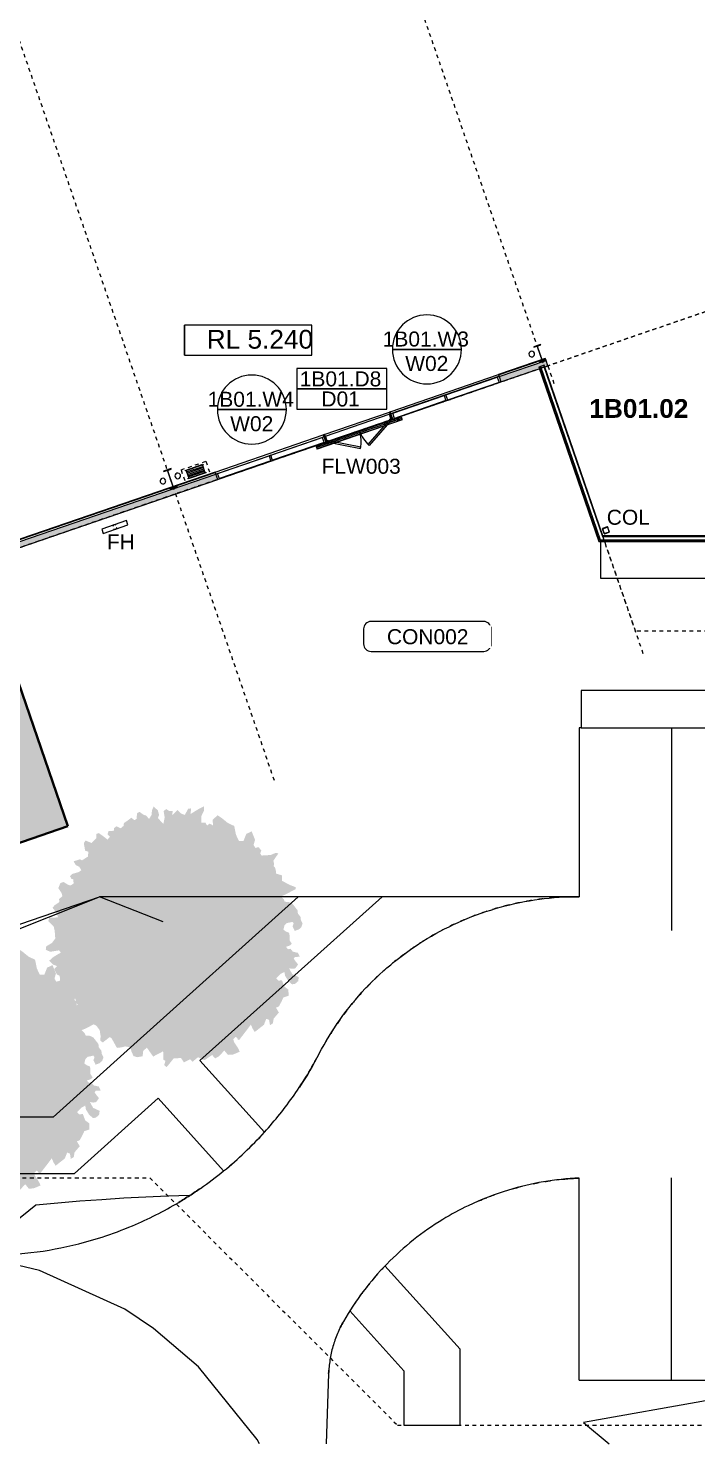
# Model space of a CAD drawing. Header units: metres. Extents: x -2477 to -2300, y 3875 to 4051.
# Drawn here: x -2411.54 to -2393.73, y 3945.45 to 3983.21 of the extents above; entities that cross this region are included whole.
import ezdxf

# ---------------------------------------------------------------- set-up
doc = ezdxf.new("R2010")
doc.units = ezdxf.units.M
for name, pattern in [('03 Dash Tight', [0.0045, 0.003, -0.0015]), ('BOUNDARY Tighter', [0.008, 0.004, -0.002, 0, -0.002]), ('Grid Line', [0.021, 0.012, -0.003, 0.003, -0.003]), ('Hidden', [0.006, 0.004, -0.002]), ('Overhead', [0.004, 0.0025, -0.0015])]:
    doc.linetypes.add(name, pattern=pattern)
for name, color, linetype, lineweight in [('A-ANNO-KEYN', 231, 'Continuous', 5), ('A-AREA-IDEN', 2, 'Continuous', 5), ('A-DETL', 90, 'Continuous', 13), ('A-DETL-GENF', 92, 'Continuous', 5), ('A-DOOR', 31, 'Continuous', 5), ('A-DOOR-FRAM', 31, 'Continuous', 5), ('A-DOOR-IDEN', 31, 'Continuous', 5), ('A-FLOR', 192, 'Continuous', 5), ('A-FLOR-IDEN', 11, 'Continuous', 5), ('A-FLOR-OVHD', 1, 'Overhead', 5), ('A-GENM', 13, 'Continuous', 5), ('A-GENM-HDLN', 13, 'Hidden', 5), ('A-GLAZ', 151, 'Continuous', 5), ('A-GLAZ-IDEN', 152, 'Continuous', 5), ('A-WALL', 113, 'Continuous', 5), ('A-WALL-FNSH', 113, 'Continuous', 13), ('A-WALL-PATT', 111, 'Continuous', 13), ('C-TOPO', 7, 'Continuous', 5), ('C-TOPO-MAJR', 7, 'Continuous', 20), ('F-FIRE', 13, 'Continuous', 5), ('F-FIRE-IDEN', 13, 'Continuous', 5), ('G-ANNO-DIMS', 111, 'Continuous', 5), ('P-SANR-FIXT', 6, 'Continuous', 5), ('P-SANR-FIXT-HDLN', 131, 'Hidden', 5), ('S-BEAM', 12, 'Continuous', 5), ('S-COLS', 52, 'Continuous', 5), ('S-COLS-IDEN', 171, 'Continuous', 5), ('S-GRID', 1, 'Continuous', 5)]:
    doc.layers.add(name, color=color, linetype=linetype, lineweight=lineweight)
doc.styles.add('Arial', font='arial.ttf', dxfattribs={"height": 0.5})
doc.styles.add('Arial_3', font='arial.ttf', dxfattribs={"height": 0.4})
doc.styles.add('Arial_B_1', font='arialbd.ttf', dxfattribs={"height": 0.5})
pattern_1 = [(0, (0, 0), (0.8128, 0.2032), [0.06706, -0.54254, 0.06706, -0.54254, -3.251]), (0, (0, 0), (0.8128, 0.2032), [-1.219, 0.06706, -1.152, 0.06706, -0.54254, -1.422]), (0, (0, 0), (0.8128, 0.2032), [-3.048, 0.06706, -0.33934, 0.06706, -0.94894]), (120, (0.3048, 0.1016), (-0.582376362, 0.602305448), [0.06706, -0.54254, 0.06706, -0.54254, -3.251]), (120, (0.3048, 0.1016), (-0.582376362, 0.602305448), [-1.219, 0.06706, -1.152, 0.06706, -0.54254, -1.422]), (120, (0.3048, 0.1016), (-0.582376362, 0.602305448), [-3.048, 0.06706, -0.33934, 0.06706, -0.94894]), (240, (0.4064, 0.508), (-0.230423638, -0.805505448), [0.06706, -0.54254, 0.06706, -0.54254, -3.251]), (240, (0.4064, 0.508), (-0.230423638, -0.805505448), [-1.219, 0.06706, -1.152, 0.06706, -0.54254, -1.422]), (240, (0.4064, 0.508), (-0.230423638, -0.805505448), [-3.048, 0.06706, -0.33934, 0.06706, -0.94894])]

# ---------------------------------------------------------------- blocks, each defined once
blk = doc.blocks.new('Generic Models 2 - Generic Models 2-983313-GA - Part A')
at = {"layer": 'A-GENM'}
h = blk.add_hatch(color=254, dxfattribs=at)
h.paths.add_polyline_path([(-2399.923, 3971.891), (-2397.253, 3964.35), (-2391.597, 3966.353), (-2394.268, 3973.894), (-2399.308, 3972.109)])
h.paths.add_polyline_path([(-2399.308, 3972.088), (-2397.517, 3972.723), (-2397.223, 3971.893), (-2399.014, 3971.259)])
h.paths.add_polyline_path([(-2396.076, 3973.148), (-2394.285, 3973.782), (-2394.018, 3973.028), (-2395.809, 3972.394)])
at = {"layer": 'A-GENM', "color": 10, "lineweight": 40}
for p, q in [((-2394.268, 3973.894), (-2399.923, 3971.891)), ((-2391.597, 3966.353), (-2394.268, 3973.894)), ((-2399.923, 3971.891), (-2397.253, 3964.35)), ((-2397.253, 3964.35), (-2391.597, 3966.353))]:
    blk.add_line(p, q, dxfattribs=at)
blk = doc.blocks.new('Hydrant_double1 - Hydrant_double-1019313-GA - Part A')
at = {"layer": 'F-FIRE'}
for p, q in [((-2397.509, 3973.38), (-2398.171, 3973.152)), ((-2398.132, 3973.039), (-2397.47, 3973.267)), ((-2397.47, 3973.267), (-2397.509, 3973.38)), ((-2398.171, 3973.152), (-2398.132, 3973.039))]:
    blk.add_line(p, q, dxfattribs=at)
for start, end in [(51.9968, 166.004), (231.9968, 346.004)]:
    blk.add_arc((-2397.82, 3973.209), 0.06, start, end, dxfattribs=at)
blk = doc.blocks.new('aba - Plumbing Fixtures - Strip Drain - Stormtech - Custom Ass - FLW003 _Doors_-3338945-GA - Part A')
at = {"layer": 'A-GENM'}
blk.add_circle((0, -0.095), 0.03, dxfattribs=at)
at = {"layer": 'A-GENM-HDLN'}
for p, q in [((0, 0.01), (0, -2.4)), ((0, -2.4), (0, -2.41))]:
    blk.add_line(p, q, dxfattribs=at)
at = {"layer": 'P-SANR-FIXT'}
for p, q in [((-0.038, -2.4), (-0.038, 0)), ((0, 0), (0, -2.4)), ((0.038, 0), (0.041, 0)), ((0.038, 0), (0.038, -2.4)), ((0.041, 0), (0.041, -2.4)), ((0.041, -2.4), (0.038, -2.4))]:
    blk.add_line(p, q, dxfattribs=at)
blk = doc.blocks.new('Plumbing_FHR_AAA - 500mm Dia x 240mm D-1557692-GA - Part A')
at = {"layer": 'P-SANR-FIXT'}
for p, q in [((-0.125, 0.4045), (0.375, 0.4045)), ((-0.125, 0.3895), (-0.125, 0.4045)), ((0.375, 0.3895), (-0.125, 0.3895)), ((-0.105, 0.3895), (-0.105, 0.1795)), ((0.355, 0.3895), (0.355, 0.1795)), ((0.375, 0.4045), (0.375, 0.3895)), ((-0.125, 0.1795), (0.375, 0.1795)), ((-0.125, 0.1645), (-0.125, 0.1795)), ((0.375, 0.1645), (-0.125, 0.1645)), ((-0.105, 0.3545), (0.355, 0.3545)), ((-0.105, 0.3195), (0.355, 0.3195)), ((-0.105, 0.2845), (0.355, 0.2845)), ((-0.105, 0.2495), (0.355, 0.2495)), ((-0.105, 0.2145), (0.355, 0.2145)), ((0.375, 0.1795), (0.375, 0.1645))]:
    blk.add_line(p, q, dxfattribs=at)
at = {"layer": 'P-SANR-FIXT-HDLN'}
for p, q in [((-0.225, 0.4545), (-0.225, 0.1045)), ((-0.225, 0.4545), (0.475, 0.4545)), ((0.475, 0.4545), (0.475, 0.1045))]:
    blk.add_line(p, q, dxfattribs=at)
blk = doc.blocks.new('Downpipe - L Spreader - Default-3251983-GA - Part A')
at = {"layer": 'P-SANR-FIXT'}
for start, end in [(360, 180), (180, 360)]:
    blk.add_arc((-0.04, -0.15), 0.075, start, end, dxfattribs=at)
blk = doc.blocks.new('Downpipe - L Spreader - Default-3252010-GA - Part A')
at = {"layer": 'P-SANR-FIXT'}
for start, end in [(0, 180), (180, 0)]:
    blk.add_arc((-0.04, 0.15), 0.075, start, end, dxfattribs=at)
blk = doc.blocks.new('SHS-Square Hollow Section-Column - 150x150xSHS-3248363-GA - Part A')
at = {"layer": 'S-COLS', "lineweight": 15}
for p, q in [((-0.075, 0.065), (-0.075, -0.065)), ((-0.07, -0.065), (-0.07, 0.065)), ((0.065, 0.075), (-0.065, 0.075)), ((-0.065, 0.07), (0.065, 0.07)), ((0.07, 0.065), (0.07, -0.065)), ((0.075, -0.065), (0.075, 0.065)), ((0.065, -0.07), (-0.065, -0.07)), ((-0.065, -0.075), (0.065, -0.075))]:
    blk.add_line(p, q, dxfattribs=at)
for centre, radius, start, end in [((-0.065, 0.065), 0.01, 90, 180), ((-0.065, 0.065), 0.005, 90, 180), ((0.065, 0.065), 0.01, 360, 90), ((0.065, 0.065), 0.005, 0, 90), ((-0.065, -0.065), 0.01, 180, 270), ((-0.065, -0.065), 0.005, 180, 270), ((0.065, -0.065), 0.01, 270, 360), ((0.065, -0.065), 0.005, 270, 0)]:
    blk.add_arc(centre, radius, start, end, dxfattribs=at)
blk = doc.blocks.new('Door-Hinge-Double - 2340x920x920x40 Glazed-Aluminium Frame D02-3541566-GA - Part A')
at = {"layer": 'A-DOOR'}
for p, q in [((-0.921, 0.104), (-0.124, 0.564)), ((-0.104, 0.53), (-0.901, 0.07)), ((-0.124, 0.564), (-0.104, 0.53)), ((0.124, 0.564), (0.104, 0.53)), ((0.104, 0.53), (0.901, 0.07)), ((0.921, 0.104), (0.124, 0.564)), ((-0.901, 0.07), (-0.921, 0.104)), ((0.901, 0.07), (0.921, 0.104))]:
    blk.add_line(p, q, dxfattribs=at)
for centre, start, end in [((-0.921, 0.104), 0, 30), ((0.921, 0.104), 150, 180)]:
    blk.add_arc(centre, 0.92, start, end, dxfattribs=at)
blk = doc.blocks.new('X_Door-Frame-Wood - Standard-3510244-GA - Part A')
at = {"layer": 'A-DOOR-FRAM'}
for p, q in [((-0.923, 0.1045), (-0.943, 0.1045)), ((-0.943, 0.1045), (-0.943, -0.1045)), ((-0.923, -0.1045), (-0.923, 0.1045)), ((-0.898, 0.0595), (-0.923, 0.0595)), ((-0.923, 0.0595), (-0.923, -0.0595)), ((-0.898, -0.0595), (-0.898, 0.0595)), ((0.923, 0.0595), (0.898, 0.0595)), ((0.898, 0.0595), (0.898, -0.0595)), ((0.943, 0.1045), (0.923, 0.1045)), ((0.923, 0.1045), (0.923, -0.1045)), ((0.923, -0.0595), (0.923, 0.0595)), ((0.943, -0.1045), (0.943, 0.1045)), ((-0.943, -0.1045), (-0.923, -0.1045)), ((-0.923, -0.0595), (-0.898, -0.0595)), ((0.898, -0.0595), (0.923, -0.0595)), ((0.923, -0.1045), (0.943, -0.1045))]:
    blk.add_line(p, q, dxfattribs=at)
blk = doc.blocks.new('Structural Framing 46 - Structural Framing 1-1621990-GA - Part A')
at = {"layer": 'S-BEAM', "lineweight": 13}
for p, q in [((-2410.673, 4011.883), (-2410.841, 4011.825)), ((-2410.841, 4011.825), (-2410.837, 4011.813)), ((-2410.837, 4011.813), (-2410.767, 4011.837)), ((-2410.753, 4011.83), (-2410.636, 4011.491)), ((-2410.629, 4011.494), (-2410.745, 4011.832)), ((-2410.738, 4011.847), (-2410.669, 4011.871)), ((-2410.669, 4011.871), (-2410.673, 4011.883)), ((-2410.643, 4011.477), (-2410.713, 4011.453)), ((-2410.713, 4011.453), (-2410.709, 4011.441)), ((-2410.709, 4011.441), (-2410.541, 4011.499)), ((-2410.545, 4011.511), (-2410.614, 4011.487)), ((-2410.541, 4011.499), (-2410.545, 4011.511)), ((-2397.89, 3974.777), (-2398.069, 3974.715)), ((-2397.885, 3974.765), (-2397.89, 3974.777)), ((-2398.069, 3974.715), (-2398.065, 3974.703)), ((-2398.065, 3974.703), (-2397.99, 3974.729)), ((-2397.976, 3974.722), (-2397.843, 3974.338)), ((-2397.835, 3974.341), (-2397.967, 3974.725)), ((-2397.96, 3974.739), (-2397.885, 3974.765)), ((-2397.85, 3974.324), (-2397.926, 3974.298)), ((-2397.926, 3974.298), (-2397.921, 3974.286)), ((-2397.921, 3974.286), (-2397.742, 3974.348)), ((-2397.746, 3974.36), (-2397.821, 3974.334)), ((-2397.742, 3974.348), (-2397.746, 3974.36))]:
    blk.add_line(p, q, dxfattribs=at)
for centre, start, end in [((-2410.763, 4011.826), 19.0004, 109.0004), ((-2410.735, 4011.836), 109.0004, 199.0004), ((-2410.647, 4011.488), 289.0004, 19.0004), ((-2410.618, 4011.498), 199.0004, 289.0004), ((-2397.986, 3974.718), 19.0004, 109.0004), ((-2397.957, 3974.728), 109.0004, 199.0004), ((-2397.854, 3974.334), 289.0004, 19.0004), ((-2397.825, 3974.345), 199.0004, 289.0004)]:
    blk.add_arc(centre, 0.0114, start, end, dxfattribs=at)
blk = doc.blocks.new('Structural Framing 3 - Structural Framing 1-1636859-GA - Part A')
at = {"layer": 'S-BEAM', "lineweight": 13}
for p, q in [((-2420.491, 4008.502), (-2420.689, 4008.434)), ((-2420.689, 4008.434), (-2420.685, 4008.421)), ((-2420.685, 4008.421), (-2420.604, 4008.449)), ((-2420.586, 4008.44), (-2420.432, 4007.992)), ((-2420.423, 4007.996), (-2420.577, 4008.443)), ((-2420.568, 4008.461), (-2420.487, 4008.489)), ((-2420.487, 4008.489), (-2420.491, 4008.502)), ((-2420.517, 4007.934), (-2420.319, 4008.002)), ((-2420.324, 4008.015), (-2420.405, 4007.987)), ((-2420.319, 4008.002), (-2420.324, 4008.015)), ((-2420.44, 4007.975), (-2420.521, 4007.947)), ((-2420.521, 4007.947), (-2420.517, 4007.934)), ((-2407.738, 3971.464), (-2407.936, 3971.396)), ((-2407.936, 3971.396), (-2407.931, 3971.383)), ((-2407.931, 3971.383), (-2407.85, 3971.411)), ((-2407.832, 3971.403), (-2407.678, 3970.955)), ((-2407.669, 3970.958), (-2407.823, 3971.406)), ((-2407.815, 3971.423), (-2407.734, 3971.451)), ((-2407.734, 3971.451), (-2407.738, 3971.464)), ((-2407.687, 3970.937), (-2407.768, 3970.909)), ((-2407.768, 3970.909), (-2407.764, 3970.897)), ((-2407.764, 3970.897), (-2407.566, 3970.965)), ((-2407.57, 3970.977), (-2407.651, 3970.949)), ((-2407.566, 3970.965), (-2407.57, 3970.977))]:
    blk.add_line(p, q, dxfattribs=at)
for centre, start, end in [((-2420.599, 4008.436), 19.0004, 109.0004), ((-2420.564, 4008.448), 109.0004, 199.0004), ((-2420.445, 4007.988), 289.0004, 19.0004), ((-2420.409, 4008), 199.0004, 289.0004), ((-2407.846, 3971.398), 19.0004, 109.0004), ((-2407.81, 3971.41), 109.0004, 199.0004), ((-2407.691, 3970.95), 289.0004, 19.0004), ((-2407.656, 3970.962), 199.0004, 289.0004)]:
    blk.add_arc(centre, 0.014, start, end, dxfattribs=at)
blk = doc.blocks.new('Structural Framing 5 - Structural Framing 1-1638361-GA - Part A')
at = {"layer": 'S-BEAM', "lineweight": 13}
for p, q in [((-2401.222, 4015.137), (-2401.39, 4015.079)), ((-2401.39, 4015.079), (-2401.386, 4015.067)), ((-2401.386, 4015.067), (-2401.316, 4015.091)), ((-2401.302, 4015.084), (-2401.186, 4014.746)), ((-2401.178, 4014.748), (-2401.295, 4015.086)), ((-2401.288, 4015.101), (-2401.218, 4015.125)), ((-2401.218, 4015.125), (-2401.222, 4015.137)), ((-2401.193, 4014.731), (-2401.262, 4014.707)), ((-2401.262, 4014.707), (-2401.258, 4014.695)), ((-2401.258, 4014.695), (-2401.09, 4014.753)), ((-2401.094, 4014.765), (-2401.164, 4014.741)), ((-2401.09, 4014.753), (-2401.094, 4014.765)), ((-2388.439, 3978.031), (-2388.618, 3977.969)), ((-2388.618, 3977.969), (-2388.614, 3977.957)), ((-2388.614, 3977.957), (-2388.539, 3977.983)), ((-2388.525, 3977.976), (-2388.393, 3977.592)), ((-2388.385, 3977.595), (-2388.517, 3977.979)), ((-2388.51, 3977.993), (-2388.435, 3978.019)), ((-2388.435, 3978.019), (-2388.439, 3978.031)), ((-2388.4, 3977.578), (-2388.475, 3977.552)), ((-2388.475, 3977.552), (-2388.471, 3977.54)), ((-2388.471, 3977.54), (-2388.291, 3977.602)), ((-2388.295, 3977.614), (-2388.37, 3977.588)), ((-2388.291, 3977.602), (-2388.295, 3977.614))]:
    blk.add_line(p, q, dxfattribs=at)
for centre, start, end in [((-2401.313, 4015.08), 19.0004, 109.0004), ((-2401.284, 4015.09), 109.0004, 199.0004), ((-2401.196, 4014.742), 289.0004, 19.0004), ((-2401.167, 4014.752), 199.0004, 289.0004), ((-2388.536, 3977.972), 19.0004, 109.0004), ((-2388.506, 3977.983), 109.0004, 199.0004), ((-2388.404, 3977.589), 289.0004, 19.0004), ((-2388.374, 3977.599), 199.0004, 289.0004)]:
    blk.add_arc(centre, 0.0114, start, end, dxfattribs=at)
blk = doc.blocks.new('Window Unit_2 Bay - 2400x3050-3452645-GA - Part A')
at = {"layer": 'A-GLAZ', "lineweight": 13}
for p, q in [((-1.475, 0.1045), (-1.525, 0.1045)), ((-1.475, -0.0455), (-1.475, 0.1045)), ((-0.025, 0.1045), (-1.475, 0.1045)), ((-1.475, 0.1045), (-1.475, 0.09812)), ((-1.475, 0.09812), (-0.025, 0.09812)), ((0.025, 0.1045), (-0.025, 0.1045)), ((-0.025, 0.1045), (-0.025, -0.0455)), ((-0.025, 0.09812), (-0.025, 0.1045)), ((0.025, -0.0455), (0.025, 0.1045)), ((1.475, 0.1045), (0.025, 0.1045)), ((0.025, 0.1045), (0.025, 0.09812)), ((0.025, 0.09812), (1.475, 0.09812)), ((1.525, 0.1045), (1.475, 0.1045)), ((1.475, 0.1045), (1.475, -0.0455)), ((1.475, 0.09812), (1.475, 0.1045)), ((-1.525, -0.0455), (-1.475, -0.0455)), ((-0.025, -0.0455), (0.025, -0.0455)), ((1.475, -0.0455), (1.525, -0.0455))]:
    blk.add_line(p, q, dxfattribs=at)
at = {"layer": 'A-GLAZ'}
for p, q in [((-0.025, -0.0455), (-1.475, -0.0455)), ((1.475, -0.0455), (0.025, -0.0455))]:
    blk.add_line(p, q, dxfattribs=at)
blk = doc.blocks.new('Tree 7m - Tree-V187-GA - Part A')
at = {"layer": 'A-DETL-GENF', "transparency": 33554585}
blk.add_hatch(color=53, dxfattribs=at).paths.add_polyline_path([(2.357, 2.429), (2.059, 2.371), (1.907, 2.493), (1.922, 2.628), (1.746, 2.671), (1.734, 2.765), (1.546, 2.765), (1.464, 2.938), (1.223, 2.963), (1.215, 3.085), (1.103, 3.108), (0.895, 3.08), (0.898, 3.23), (0.801, 3.308), (0.603, 3.371), (0.574, 3.267), (0.551, 3.074), (0.518, 3.004), (0.43, 2.995), (0.416, 3.042), (0.433, 3.094), (0.41, 3.12), (0.116, 3.056), (-0.092, 3.008), (-0.057, 3.124), (-0.043, 3.226), (-0.353, 3.237), (-0.505, 3.155), (-0.543, 3.225), (-0.47, 3.348), (-0.56, 3.362), (-0.66, 3.278), (-0.87, 3.243), (-0.894, 3.096), (-0.976, 3.12), (-1.113, 3.064), (-1.221, 3.015), (-1.356, 3.067), (-1.458, 2.941), (-1.426, 2.81), (-1.487, 2.637), (-1.408, 2.588), (-1.403, 2.5), (-1.575, 2.485), (-1.68, 2.509), (-1.628, 2.599), (-1.604, 2.76), (-1.622, 2.892), (-1.685, 2.936), (-1.802, 2.936), (-1.884, 2.864), (-1.802, 2.69), (-1.838, 2.516), (-1.894, 2.583), (-1.961, 2.624), (-2.089, 2.593), (-2.089, 2.501), (-2.099, 2.399), (-2.154, 2.385), (-2.254, 2.466), (-2.285, 2.354), (-2.2, 2.242), (-2.204, 2.145), (-2.146, 2.11), (-2.142, 2.025), (-2.239, 2.064), (-2.316, 2.064), (-2.32, 2.014), (-2.332, 1.952), (-2.413, 1.855), (-2.448, 1.793), (-2.404, 1.706), (-2.387, 1.632), (-2.481, 1.564), (-2.566, 1.554), (-2.625, 1.587), (-2.708, 1.63), (-2.701, 1.681), (-2.63, 1.723), (-2.595, 1.851), (-2.706, 1.892), (-2.795, 1.887), (-2.88, 1.839), (-2.907, 1.738), (-2.954, 1.664), (-2.96, 1.55), (-3.008, 1.479), (-3.017, 1.256), (-2.971, 1.159), (-2.892, 1.083), (-2.915, 1.022), (-2.905, 0.908), (-3.022, 0.946), (-3.33, 1.014), (-3.368, 0.976), (-3.294, 0.844), (-3.195, 0.608), (-3.292, 0.501), (-3.203, 0.363), (-3.251, 0.29), (-3.281, 0.226), (-3.279, 0.164), (-3.321, 0.141), (-3.368, 0.052), (-3.593, -0.01), (-3.556, -0.064), (-3.408, -0.112), (-3.215, -0.256), (-3.224, -0.323), (-3.294, -0.361), (-3.303, -0.475), (-3.221, -0.519), (-3.236, -0.609), (-3.353, -0.688), (-3.429, -0.919), (-3.277, -0.96), (-3.098, -0.864), (-3.005, -0.943), (-3.052, -1.118), (-3.166, -1.329), (-3.087, -1.504), (-3.049, -1.706), (-3.011, -1.835), (-2.827, -1.823), (-2.745, -1.7), (-2.707, -1.797), (-2.622, -1.806), (-2.637, -1.896), (-2.549, -1.963), (-2.677, -2.101), (-2.815, -2.162), (-2.885, -2.25), (-2.704, -2.291), (-2.484, -2.323), (-2.59, -2.428), (-2.525, -2.472), (-2.35, -2.402), (-2.297, -2.499), (-2.286, -2.63), (-2.093, -2.61), (-2.169, -2.697), (-2.098, -2.756), (-2.072, -2.847), (-1.982, -2.841), (-1.897, -2.7), (-1.756, -2.586), (-1.748, -2.803), (-1.827, -2.847), (-1.879, -2.961), (-1.856, -3.11), (-1.756, -3.06), (-1.68, -2.978), (-1.549, -2.934), (-1.552, -3.06), (-1.514, -3.104), (-1.481, -3.241), (-1.403, -3.259), (-1.3, -3.151), (-1.23, -3.162), (-1.215, -3.265), (-1.131, -3.268), (-0.967, -3.282), (-0.914, -3.233), (-0.812, -3.233), (-0.759, -3.347), (-0.68, -3.35), (-0.631, -3.3), (-0.517, -3.382), (-0.441, -3.335), (-0.446, -3.244), (-0.35, -3.227), (-0.326, -3.344), (-0.286, -3.51), (-0.215, -3.537), (-0.139, -3.446), (0.036, -3.437), (0.115, -3.589), (0.197, -3.56), (0.296, -3.388), (0.247, -3.309), (0.343, -3.218), (0.527, -3.244), (0.551, -3.3), (0.714, -3.367), (0.735, -3.259), (0.694, -3.159), (0.709, -3.054), (0.796, -3.06), (0.957, -3.133), (1.045, -3.124), (1.06, -3.045), (1.033, -3.007), (1.095, -2.914), (1.188, -2.926), (1.226, -2.972), (1.276, -3.119), (1.358, -3.151), (1.489, -3.083), (1.504, -2.931), (1.542, -2.849), (1.662, -2.849), (1.7, -2.782), (1.861, -2.797), (1.943, -2.782), (1.948, -2.616), (1.995, -2.493), (2.089, -2.56), (2.179, -2.636), (2.261, -2.583), (2.241, -2.382), (2.293, -2.279), (2.416, -2.107), (2.56, -2.075), (2.735, -2.104), (2.802, -2.042), (2.747, -1.923), (2.542, -1.803), (2.545, -1.721), (2.606, -1.738), (2.788, -1.765), (2.922, -1.759), (2.91, -1.618), (2.852, -1.513), (2.963, -1.504), (3.001, -1.344), (2.969, -1.27), (3.022, -1.19), (3.315, -1.012), (3.363, -0.936), (3.246, -0.885), (2.969, -0.788), (2.994, -0.666), (3.032, -0.608), (3.055, -0.498), (3.109, -0.46), (3.088, -0.379), (3.388, -0.353), (3.447, -0.295), (3.454, -0.203), (3.33, -0.12), (3.256, -0.015), (3.327, 0.099), (3.343, 0.186), (3.132, 0.254), (3.078, 0.374), (3.086, 0.524), (3.172, 0.666), (3.254, 0.742), (3.236, 0.829), (3.007, 0.837), (2.982, 0.885), (3.04, 1.182), (2.931, 1.254), (2.847, 1.292), (2.755, 1.404), (2.809, 1.515), (2.842, 1.635), (2.788, 1.719), (2.661, 1.795), (2.557, 1.696), (2.425, 1.691), (2.45, 1.981), (2.156, 2.046), (2.296, 2.218), (2.275, 2.282), (2.372, 2.343)])
blk = doc.blocks.new('Floor Tag - Wall Tag 17W-1171940-GA - Part A')
at = {"layer": 'A-FLOR-IDEN'}
for p, q in [((0.0075, 0.002), (-0.0075, 0.002)), ((-0.0085, 0.001), (-0.0085, -0.001)), ((0.0085, -0.001), (0.0085, 0.001)), ((-0.0075, -0.002), (0.0075, -0.002))]:
    blk.add_line(p, q, dxfattribs=at)
for centre, start, end in [((-0.0075, 0.001), 90, 180), ((0.0075, 0.001), 360, 90), ((-0.0075, -0.001), 180, 270), ((0.0075, -0.001), 270, 0)]:
    blk.add_arc(centre, 0.001, start, end, dxfattribs=at)
blk = doc.blocks.new('AA_DOOR_MARK _ TYPE MARK_HA2 - Mark _ Type Mark-1751130-GA - Part A')
at = {"layer": 'A-DOOR-IDEN'}
for p, q in [((0.00597, 0.0027), (-0.006, 0.0027)), ((-0.006, 0.0027), (-0.006, 0)), ((0.00597, 0), (0.00597, 0.0027)), ((0.00597, 0), (-0.006, 0)), ((0.00597, -0.0027), (0.00597, 0)), ((-0.006, 0), (0.00597, 0)), ((-0.006, 0), (-0.006, -0.0027)), ((-0.006, -0.0027), (0.00597, -0.0027))]:
    blk.add_line(p, q, dxfattribs=at)
blk = doc.blocks.new('Spot Elevations - Spot Elevation_HAY 2-707955-GA - Part A')
at = {"layer": 'G-ANNO-DIMS'}
for p, q in [((0.01446, 0.004), (-0.00254, 0.004)), ((-0.00254, 0.004), (-0.00254, 0)), ((-0.00254, 0.004), (-0.00254, 0)), ((-0.00254, 0), (-0.00254, 0.004)), ((0.01446, 0.004), (-0.00254, 0.004)), ((0.01446, 0), (0.01446, 0.004)), ((0.01446, 0), (0.01446, 0.004)), ((-0.00254, 0), (0.01446, 0)), ((-0.00254, 0), (0.01446, 0))]:
    blk.add_line(p, q, dxfattribs=at)
blk = doc.blocks.new('AA_WINDOW_TYPE MARK _ PRECINCT - Mark _ Type Mark-3459970-GA - Part A')
at = {"layer": 'A-GLAZ-IDEN'}
for p, q in [((-0.0046, 0), (0.0046, 0)), ((0.0046, 0), (-0.0046, 0))]:
    blk.add_line(p, q, dxfattribs=at)
for start, end in [(360, 180), (180, 360)]:
    blk.add_arc((0, 0), 0.0046, start, end, dxfattribs=at)

msp = doc.modelspace()

# ---------------------------------------------------------------- hatches: boundary and pattern name
at = {"layer": 'A-WALL-PATT', "lineweight": 5}
h = msp.add_hatch(dxfattribs=at)
h.set_pattern_fill('FP_1', color=256, style=0, pattern_type=2)
h.set_pattern_definition(pattern_1)
h.paths.add_polyline_path([(-2445.1709, 3958.0688), (-2422.1856, 3965.9834), (-2422.1886, 3965.9919), (-2445.1738, 3958.0773)])
h.paths.add_polyline_path([(-2420.4213, 3966.591), (-2406.5606, 3971.3637), (-2406.5635, 3971.3722), (-2420.424, 3966.5988), (-2420.4227, 3966.595)])
h.paths.add_polyline_path([(-2399.0097, 3973.9637), (-2397.7579, 3974.3948), (-2397.7609, 3974.4033), (-2399.0126, 3973.9722)])
h = msp.add_hatch(dxfattribs=at)
h.set_pattern_fill('FP_2', color=256, style=0, pattern_type=2)
h.set_pattern_definition([(50, (0, 0), (1.45712932, -0.12721804), [0.1524, -1.676]), (355, (0, 0), (-0.281945, 1.5283891), [0.12192, -1.341]), (100.451, (0.1215, -0.0106), (1.1754654, 1.40045604), [0.12952, -1.425]), (46.184, (0, 0.4064), (2.1690393, -0.336383), [0.2286, -2.515]), (96.636, (0.1807, 0.3784), (1.8989447, 1.9797078), [0.19428, -2.137]), (351.184, (0, 0.4064), (1.8987952, 1.9793723), [0.18288, -2.012]), (21, (0.2032, 0.3048), (1.2127575, -0.81769772), [0.1524, -1.676]), (326, (0.2032, 0.3048), (0.4943831, 1.4734489), [0.12192, -1.341]), (71.451, (0.3043, 0.2366), (1.70703975, 0.65498953), [0.12952, -1.425]), (37.5, (0, 0), (0.02470865, 0.67643463), [0.06706, -1.258, 0.06706, -1.294, -1.346]), (37.5, (0, 0), (0.02470865, 0.67643463), [-2.686, 0.06706, -1.279]), (7.5, (0, 0), (0.5345543, 0.80143977), [0.06706, -0.70917, 0.06706, -1.227, -0.51308]), (7.5, (0, 0), (0.5345543, 0.80143977), [-2.071, 0.06706, -0.44602]), (327.5, (-0.45314, 0), (1.08472329, -0.04582854), [0.06706, -0.44094, 0.06706, -1.518, -2.103]), (327.5, (-0.45314, 0), (1.08472329, -0.04582854), [-2.093, 0.06706, -2.036]), (317.5, (-0.6563, 0), (1.18503097, 0.20341692), [0.06706, -0.59334, 0.06706, -0.98552, -1.494]), (317.5, (-0.6563, 0), (1.18503097, 0.20341692), [-1.713, 0.06706, -1.426])])
h.paths.add_polyline_path([(-2445.2948, 3957.8146), (-2437.1331, 3960.625), (-2437.1269, 3960.6377), (-2437.1725, 3960.7701), (-2445.3437, 3957.9564)])
h.paths.add_polyline_path([(-2437.1, 3960.6364), (-2427.2997, 3964.011), (-2427.2935, 3964.0237), (-2427.3391, 3964.156), (-2437.1583, 3960.7749), (-2437.1127, 3960.6426)])
h.paths.add_polyline_path([(-2427.2666, 3964.0224), (-2422.1208, 3965.795), (-2422.1694, 3965.9362), (-2427.3249, 3964.1609), (-2427.2793, 3964.0285)])
h.paths.add_polyline_path([(-2420.3562, 3966.4019), (-2417.4663, 3967.3969), (-2417.4601, 3967.4096), (-2417.5057, 3967.542), (-2420.405, 3966.5437), (-2420.357, 3966.4042)])
h.paths.add_polyline_path([(-2417.4332, 3967.4083), (-2406.4955, 3971.1746), (-2406.5443, 3971.3164), (-2417.4915, 3967.5469), (-2417.446, 3967.4145)])
h.paths.add_polyline_path([(-2398.9446, 3973.7746), (-2397.6928, 3974.2057), (-2397.7417, 3974.3475), (-2398.9934, 3973.9165)])
h = msp.add_hatch(dxfattribs=at)
h.set_pattern_fill('FP_1', color=256, style=0, pattern_type=2)
h.set_pattern_definition(pattern_1)
h.paths.add_polyline_path([(-2396.3219, 3969.5179), (-2397.9253, 3974.1743), (-2397.9338, 3974.1713), (-2396.3314, 3969.5179)])
h = msp.add_hatch(dxfattribs=at)
h.set_pattern_fill('FP_1', color=256, style=0, pattern_type=2)
h.set_pattern_definition(pattern_1)
h.paths.add_polyline_path([(-2396.2217, 3969.6539), (-2397.7938, 3974.2195), (-2397.8052, 3974.2156), (-2396.2344, 3969.6539)])
h = msp.add_hatch(dxfattribs=at)
h.set_pattern_fill('FP_1', color=256, style=0, pattern_type=2)
h.set_pattern_definition(pattern_1)
h.paths.add_polyline_path([(-2382.3831, 3969.5179), (-2368.6095, 3969.5179), (-2368.6095, 3969.5269), (-2396.325, 3969.5269), (-2396.3219, 3969.5179), (-2382.9152, 3969.5179)])
h.paths.add_polyline_path([(-2353.651, 3969.5179), (-2353.3587, 3969.5179), (-2353.3587, 3969.5269), (-2366.7435, 3969.5269), (-2366.7435, 3969.5179), (-2354.183, 3969.5179)])
h = msp.add_hatch(dxfattribs=at)
h.set_pattern_fill('FP_1', color=256, style=0, pattern_type=2)
h.set_pattern_definition(pattern_1)
h.paths.add_polyline_path([(-2353.651, 3969.6539), (-2353.3587, 3969.6539), (-2353.3587, 3969.6659), (-2366.7435, 3969.6659), (-2366.7435, 3969.6539), (-2354.183, 3969.6539)])
h.paths.add_polyline_path([(-2396.2171, 3969.6539), (-2368.6095, 3969.6539), (-2368.6095, 3969.6659), (-2396.2259, 3969.6659), (-2396.2217, 3969.6539)])

# ---------------------------------------------------------------- linework, layer by layer
at = {"layer": 'A-DETL', "linetype": '03 Dash Tight', "lineweight": 5}
msp.add_line((-2397.6928, 3974.2055), (-2397.5039, 3973.6571), dxfattribs=at)
at = {"layer": 'A-DETL', "color": 253, "lineweight": 5}
for p, q in [((-2394.3956, 3964.5439), (-2394.3956, 3959.1439)), ((-2394.3956, 3947.1439), (-2394.3956, 3952.5439))]:
    msp.add_line(p, q, dxfattribs=at)
at = {"layer": 'A-DETL', "linetype": 'BOUNDARY Tighter', "lineweight": 25}
for p, q in [((-2420.3005, 3952.5439), (-2408.3005, 3952.5439)), ((-2408.3005, 3952.5439), (-2401.7005, 3945.9439)), ((-2401.7005, 3945.9439), (-2339.817, 3945.9439))]:
    msp.add_line(p, q, dxfattribs=at)
at = {"layer": 'A-FLOR'}
for p, q in [((-2401.8792, 3972.9292), (-2398.9966, 3973.9257)), ((-2403.6192, 3972.3277), (-2401.9217, 3972.9145)), ((-2401.6044, 3972.8436), (-2403.8736, 3972.0622)), ((-2401.5785, 3972.7685), (-2401.6044, 3972.8436)), ((-2406.5443, 3971.3165), (-2403.6617, 3972.313)), ((-2403.8736, 3972.0622), (-2403.8478, 3971.9872)), ((-2396.2877, 3969.5179), (-2396.2877, 3968.5439)), ((-2396.2877, 3968.5439), (-2385.3222, 3968.5439)), ((-2391.8828, 3965.5439), (-2396.8083, 3965.5439)), ((-2396.8083, 3965.5439), (-2396.8083, 3964.5439)), ((-2396.8583, 3964.5439), (-2396.8583, 3960.0439)), ((-2396.8083, 3964.5439), (-2396.8583, 3964.5439)), ((-2396.8083, 3964.5439), (-2391.8828, 3964.5439)), ((-2413.9642, 3958.5554), (-2409.6416, 3960.0439)), ((-2404.8124, 3960.0439), (-2409.6416, 3960.0439)), ((-2404.3528, 3960.0439), (-2408.8175, 3956.0238)), ((-2404.8076, 3960.0439), (-2404.8121, 3960.0439)), ((-2396.8583, 3960.0439), (-2404.8055, 3960.0439)), ((-2404.6094, 3957.7944), (-2402.1111, 3960.0439)), ((-2406.9679, 3955.6708), (-2404.6104, 3957.7935)), ((-2408.8205, 3956.0211), (-2410.8837, 3954.1634)), ((-2405.2483, 3953.761), (-2406.9679, 3955.6708)), ((-2410.308, 3952.6634), (-2408.0826, 3954.6671)), ((-2408.0826, 3954.6671), (-2406.3367, 3952.728)), ((-2410.8837, 3954.1634), (-2417.2206, 3954.1634)), ((-2421.9297, 3952.6634), (-2410.308, 3952.6634)), ((-2396.8583, 3947.1439), (-2396.8583, 3952.537)), ((-2411.2438, 3950.0712), (-2412.8369, 3950.4529)), ((-2408.9744, 3949.036), (-2411.2438, 3950.0712)), ((-2402.2455, 3949.9646), (-2402.2492, 3949.9604)), ((-2402.0386, 3950.19), (-2402.0417, 3950.1867)), ((-2400.0335, 3947.9694), (-2402.0356, 3950.1929)), ((-2402.6315, 3949.4894), (-2402.6358, 3949.4837)), ((-2402.4433, 3949.7308), (-2402.4473, 3949.726)), ((-2402.8099, 3949.2407), (-2402.8144, 3949.2342)), ((-2408.2065, 3948.5248), (-2408.9744, 3949.036)), ((-2402.973, 3948.9923), (-2401.5335, 3947.3936)), ((-2407.0052, 3947.505), (-2408.2065, 3948.5248)), ((-2400.0335, 3945.9439), (-2400.0335, 3947.9694)), ((-2405.4424, 3945.561), (-2407.0052, 3947.505)), ((-2403.5383, 3947.3203), (-2403.6047, 3945.4512)), ((-2401.5335, 3947.3936), (-2401.5335, 3945.9439)), ((-2401.5335, 3945.9439), (-2400.0335, 3945.9439)), ((-2405.3796, 3945.4512), (-2405.4424, 3945.561))]:
    msp.add_line(p, q, dxfattribs=at)
for centre, radius, start, end in [((-2412.6574, 3960.4771), 10, 309.20313, 317.80855), ((-2396.5334, 3944.9294), 7.6145, 138.64575, 139.68582), ((-2396.5334, 3944.9294), 7.6145, 136.33557, 137.37485), ((-2396.5334, 3944.9294), 7.6145, 143.26542, 144.28635), ((-2396.5334, 3944.9294), 7.6145, 140.95571, 141.98424), ((-2396.5334, 3944.9294), 7.6145, 145.57479, 146.58881)]:
    msp.add_arc(centre, radius, start, end, dxfattribs=at)
for points, knots in [([(-2403.7876, 3955.8591), (-2403.6237, 3956.1739), (-2403.253, 3956.7805), (-2402.3528, 3957.8819), (-2400.961, 3959.008), (-2399.3164, 3959.7156), (-2397.9226, 3959.9996), (-2397.2132, 3960.0453), (-2396.8583, 3960.0439)], [-1, -1, -1, -1, -0.875, -0.75, -0.5, -0.25, -0.125, 0, 0, 0, 0]), ([(-2405.2482, 3953.7611), (-2404.9645, 3954.0741), (-2404.4308, 3954.7437), (-2403.9872, 3955.4757), (-2403.7876, 3955.8591)], [-0.24723027, -0.24723027, -0.24723027, -0.24723027, -0.125, 0, 0, 0, 0]), ([(-2396.8583, 3952.537), (-2397.1779, 3952.5233), (-2397.8149, 3952.4557), (-2398.813, 3952.2204), (-2399.4707, 3951.9649), (-2399.8169, 3951.7995)], [-1, -1, -1, -1, -0.875, -0.75, -0.6, -0.6, -0.6, -0.6]), ([(-2399.8169, 3951.7995), (-2400.0478, 3951.6892), (-2400.8362, 3951.2626), (-2401.7942, 3950.4994), (-2402.6289, 3949.5266), (-2402.9817, 3948.9919), (-2403.1407, 3948.7142)], [-0.6, -0.6, -0.6, -0.6, -0.5, -0.25, -0.125, 0, 0, 0, 0]), ([(-2412.1183, 3950.4917), (-2411.6867, 3950.515), (-2410.8272, 3950.6176), (-2409.7081, 3950.9013), (-2409.0327, 3951.1528), (-2408.7674, 3951.2649)], [-1, -1, -1, -1, -0.875, -0.75, -0.66666667, -0.66666667, -0.66666667, -0.66666667]), ([(-2403.2268, 3948.5527), (-2403.2539, 3948.4981), (-2403.33, 3948.3317), (-2403.4315, 3948.0435), (-2403.5105, 3947.6854), (-2403.5339, 3947.4423), (-2403.5383, 3947.3203)], [-0.875, -0.875, -0.875, -0.875, -0.75, -0.5, -0.25, 0, 0, 0, 0])]:
    msp.add_open_spline(points, degree=3, knots=knots, dxfattribs=at)
for points in [[(-2403.7876, 3955.8591), (-2403.9473, 3955.5524), (-2404.1228, 3955.2542), (-2404.3132, 3954.9659)], [(-2405.4148, 3953.5819), (-2405.3863, 3953.6118), (-2405.358, 3953.6419), (-2405.3299, 3953.6722)], [(-2405.642, 3953.3509), (-2405.6183, 3953.3742), (-2405.5948, 3953.3976), (-2405.5714, 3953.4212)], [(-2406.1778, 3952.8606), (-2406.1604, 3952.8754), (-2406.1431, 3952.8902), (-2406.1258, 3952.9051)], [(-2406.9541, 3952.263), (-2406.7424, 3952.41), (-2406.5365, 3952.5652), (-2406.3368, 3952.7281)], [(-2397.47, 3952.4861), (-2397.267, 3952.5113), (-2397.0629, 3952.5282), (-2396.8583, 3952.537)], [(-2407.2413, 3952.0709), (-2407.1444, 3952.1332), (-2407.0487, 3952.1973), (-2406.9541, 3952.263)], [(-2398.6712, 3952.2377), (-2398.573, 3952.2664), (-2398.4742, 3952.2932), (-2398.3749, 3952.3179)], [(-2398.0756, 3952.3861), (-2398.0255, 3952.3965), (-2397.9753, 3952.4063), (-2397.925, 3952.4157)], [(-2397.7738, 3952.4422), (-2397.7233, 3952.4505), (-2397.6728, 3952.4584), (-2397.6221, 3952.4657)], [(-2408.7674, 3951.2649), (-2408.3429, 3951.4442), (-2407.9308, 3951.6528), (-2407.535, 3951.8888)], [(-2407.535, 3951.8888), (-2407.436, 3951.9478), (-2407.3381, 3952.0085), (-2407.2413, 3952.0709)], [(-2399.5374, 3951.9262), (-2399.4668, 3951.9565), (-2399.3959, 3951.9857), (-2399.3244, 3952.0139)], [(-2399.2529, 3952.0417), (-2399.2051, 3952.0599), (-2399.1571, 3952.0777), (-2399.109, 3952.0951)], [(-2403.1407, 3948.7142), (-2403.171, 3948.6613), (-2403.1998, 3948.6074), (-2403.2268, 3948.5527)], [(-2403.5383, 3947.3203), (-2403.5372, 3947.3508), (-2403.5357, 3947.3813), (-2403.5336, 3947.4117)]]:
    msp.add_open_spline(points, degree=3, dxfattribs=at)
at = {"layer": 'A-FLOR-OVHD'}
for p, q in [((-2446.337, 3957.456), (-2341.0515, 3993.7087)), ((-2395.3554, 3967.1255), (-2397.7826, 3974.1746)), ((-2339.817, 3967.1255), (-2395.3554, 3967.1255))]:
    msp.add_line(p, q, dxfattribs=at)
at = {"layer": 'A-WALL'}
for p, q in [((-2399.0097, 3973.9637), (-2397.7579, 3974.3948)), ((-2397.9253, 3974.1743), (-2396.325, 3969.5269)), ((-2397.8922, 3974.1857), (-2396.3001, 3969.5619)), ((-2397.8052, 3974.2156), (-2396.2344, 3969.6539)), ((-2401.8964, 3972.9792), (-2399.0126, 3973.9722)), ((-2403.6608, 3972.3717), (-2401.9154, 3972.9727)), ((-2401.8473, 3972.7751), (-2403.5927, 3972.1741)), ((-2406.5635, 3971.3722), (-2403.6797, 3972.3652)), ((-2420.4213, 3966.591), (-2406.5606, 3971.3637)), ((-2396.325, 3969.5269), (-2368.6095, 3969.5269)), ((-2396.3001, 3969.5619), (-2368.6095, 3969.5619)), ((-2396.2344, 3969.6539), (-2368.6095, 3969.6539))]:
    msp.add_line(p, q, dxfattribs=at)
at = {"layer": 'A-WALL', "color": 250, "lineweight": 13}
for p, q in [((-2398.9934, 3973.9165), (-2397.7417, 3974.3475)), ((-2398.9446, 3973.7746), (-2397.6928, 3974.2057)), ((-2397.7938, 3974.2195), (-2397.9338, 3974.1713)), ((-2397.9338, 3974.1713), (-2396.3314, 3969.5179)), ((-2396.2259, 3969.6659), (-2397.7938, 3974.2195)), ((-2397.6928, 3974.2057), (-2397.7417, 3974.3475)), ((-2398.9934, 3973.9165), (-2398.9446, 3973.7746)), ((-2417.4915, 3967.5469), (-2406.5443, 3971.3164)), ((-2417.4332, 3967.4083), (-2406.4955, 3971.1746)), ((-2406.4955, 3971.1746), (-2406.5443, 3971.3164)), ((-2396.3314, 3969.5179), (-2368.6095, 3969.5179)), ((-2368.6095, 3969.6659), (-2396.2259, 3969.6659))]:
    msp.add_line(p, q, dxfattribs=at)
at = {"layer": 'A-WALL', "color": 7}
for p, q in [((-2397.7417, 3974.3475), (-2397.7579, 3974.3948)), ((-2399.0097, 3973.9637), (-2398.9934, 3973.9165)), ((-2406.5443, 3971.3164), (-2406.5606, 3971.3637))]:
    msp.add_line(p, q, dxfattribs=at)
at = {"layer": 'A-WALL-FNSH', "color": 7, "lineweight": 5}
for p, q in [((-2397.7609, 3974.4033), (-2399.0126, 3973.9722)), ((-2397.7579, 3974.3948), (-2397.7609, 3974.4033)), ((-2399.0126, 3973.9722), (-2399.0097, 3973.9637)), ((-2406.5635, 3971.3722), (-2420.4242, 3966.5995)), ((-2406.5606, 3971.3637), (-2406.5635, 3971.3722))]:
    msp.add_line(p, q, dxfattribs=at)
at = {"layer": 'C-TOPO'}
msp.add_line((-2396.8583, 3947.1439), (-2389.7829, 3947.1439), dxfattribs=at)
for points in [[(-2399.0238, 3959.7456), (-2399.0713, 3959.732), (-2399.1187, 3959.718), (-2399.166, 3959.7035)], [(-2398.7255, 3959.8243), (-2398.7733, 3959.8127), (-2398.8209, 3959.8007), (-2398.8684, 3959.7882)], [(-2398.4243, 3959.8912), (-2398.4723, 3959.8815), (-2398.5201, 3959.8714), (-2398.5679, 3959.8609)], [(-2398.1206, 3959.946), (-2398.1688, 3959.9383), (-2398.2169, 3959.9301), (-2398.265, 3959.9215)], [(-2397.8149, 3959.9888), (-2397.8633, 3959.983), (-2397.9116, 3959.9768), (-2397.9598, 3959.9701)], [(-2397.5079, 3960.0194), (-2397.5563, 3960.0155), (-2397.6046, 3960.0112), (-2397.6529, 3960.0065)], [(-2397.1999, 3960.0378), (-2397.2481, 3960.0358), (-2397.2964, 3960.0335), (-2397.3446, 3960.0307)], [(-2396.9231, 3960.0439), (-2396.9605, 3960.0437), (-2396.9979, 3960.0433), (-2397.0352, 3960.0426)], [(-2400.1796, 3959.3139), (-2400.2034, 3959.3029), (-2400.2271, 3959.2916), (-2400.2508, 3959.2803)], [(-2399.8971, 3959.439), (-2399.9426, 3959.42), (-2399.988, 3959.4004), (-2400.0332, 3959.3805)], [(-2399.6099, 3959.5528), (-2399.6563, 3959.5355), (-2399.7026, 3959.5177), (-2399.7486, 3959.4995)], [(-2399.3187, 3959.6551), (-2399.3658, 3959.6396), (-2399.4127, 3959.6236), (-2399.4595, 3959.6072)], [(-2400.7285, 3959.0308), (-2400.7712, 3959.0066), (-2400.8136, 3958.982), (-2400.8558, 3958.957)], [(-2400.457, 3959.1778), (-2400.5006, 3959.1553), (-2400.5439, 3959.1324), (-2400.5871, 3959.1091)], [(-2400.2508, 3959.2803), (-2400.2715, 3959.2704), (-2400.2921, 3959.2604), (-2400.3128, 3959.2503)], [(-2401.2527, 3958.7051), (-2401.2934, 3958.6775), (-2401.3339, 3958.6495), (-2401.3741, 3958.6211)], [(-2400.9939, 3958.8731), (-2401.0357, 3958.8472), (-2401.0772, 3958.8209), (-2401.1184, 3958.7941)], [(-2401.75, 3958.3384), (-2401.7881, 3958.3078), (-2401.826, 3958.2769), (-2401.8636, 3958.2456)], [(-2401.5049, 3958.5268), (-2401.5444, 3958.4976), (-2401.5836, 3958.4681), (-2401.6226, 3958.4382)], [(-2402.2969, 3957.8569), (-2402.3052, 3957.8488), (-2402.3135, 3957.8408), (-2402.3218, 3957.8327)], [(-2402.2175, 3957.9326), (-2402.2441, 3957.9076), (-2402.2706, 3957.8823), (-2402.2969, 3957.8569)], [(-2401.9877, 3958.1402), (-2402.0243, 3958.1084), (-2402.0607, 3958.0762), (-2402.0968, 3958.0437)], [(-2402.6519, 3957.4903), (-2402.6836, 3957.4553), (-2402.715, 3957.4201), (-2402.7461, 3957.3845)], [(-2402.439, 3957.7159), (-2402.4724, 3957.6819), (-2402.5056, 3957.6475), (-2402.5384, 3957.6128)], [(-2402.8558, 3957.2561), (-2402.8857, 3957.2204), (-2402.9152, 3957.1844), (-2402.9444, 3957.1481)], [(-2403.0508, 3957.0131), (-2403.0786, 3956.977), (-2403.1061, 3956.9407), (-2403.1333, 3956.9041)], [(-2403.4148, 3956.4988), (-2403.4372, 3956.4642), (-2403.4593, 3956.4295), (-2403.4811, 3956.3946)], [(-2403.5879, 3956.2191), (-2403.6053, 3956.1895), (-2403.6226, 3956.1598), (-2403.6396, 3956.1299)], [(-2406.9541, 3952.263), (-2407.0487, 3952.1973), (-2407.2402, 3952.0692), (-2407.436, 3951.9478), (-2407.535, 3951.8888)], [(-2403.2268, 3948.5527), (-2403.1998, 3948.6074), (-2403.171, 3948.6613), (-2403.1407, 3948.7142)]]:
    msp.add_open_spline(points, degree=3, dxfattribs=at)
msp.add_open_spline([(-2403.2369, 3956.7612), (-2403.2372, 3956.7608), (-2403.2626, 3956.7248), (-2403.2878, 3956.6887), (-2403.3123, 3956.6528)], degree=3, knots=[-0.125190219, -0.125190219, -0.125190219, -0.125190219, -0.125, -0.109560482, -0.109560482, -0.109560482, -0.109560482], dxfattribs=at)
at = {"layer": 'C-TOPO-MAJR', "color": 8, "lineweight": 15}
for p, q in [((-2423.1627, 3954.6641), (-2409.6416, 3960.0439)), ((-2411.3415, 3951.8161), (-2412.8908, 3950.5611)), ((-2410.7569, 3951.8692), (-2411.3415, 3951.8161)), ((-2410.1719, 3951.9171), (-2410.7569, 3951.8692)), ((-2409.5865, 3951.9597), (-2410.1719, 3951.9171)), ((-2409.0006, 3951.9967), (-2409.5865, 3951.9597)), ((-2408.4144, 3952.0276), (-2409.0006, 3951.9967)), ((-2407.828, 3952.0523), (-2408.4144, 3952.0276)), ((-2407.2413, 3952.0709), (-2407.828, 3952.0523)), ((-2393.3372, 3946.6246), (-2396.7451, 3946.0173)), ((-2396.7451, 3946.0173), (-2396.0563, 3945.4512))]:
    msp.add_line(p, q, dxfattribs=at)
at = {"layer": 'C-TOPO-MAJR', "color": 63, "lineweight": 15}
msp.add_line((-2407.945, 3959.3738), (-2409.6416, 3960.0439), dxfattribs=at)
at = {"layer": 'S-GRID', "linetype": 'Grid Line'}
for p, q in [((-2395.1489, 3966.5259), (-2416.7211, 4029.1747)), ((-2404.9823, 3963.14), (-2426.5545, 4025.7888)), ((-2337.6975, 3994.8642), (-2467.1847, 3950.2771))]:
    msp.add_line(p, q, dxfattribs=at)

# ---------------------------------------------------------------- block references
at = {"layer": 'A-DETL-GENF', "color": 53, "transparency": 33554585, "rotation": 220.1293300237995}
for p in [(-2407.6192, 3958.8728), (-2412.9279, 3955.3054)]:
    msp.add_blockref('Tree 7m - Tree-V187-GA - Part A', p, dxfattribs=at)
at = {"layer": 'A-DOOR', "rotation": 199.0004071202112}
msp.add_blockref('Door-Hinge-Double - 2340x920x920x40 Glazed-Aluminium Frame D02-3541566-GA - Part A', (-2402.754, 3972.5734), dxfattribs=at)
at = {"layer": 'A-DOOR-FRAM', "rotation": 199.0004071202112}
msp.add_blockref('X_Door-Frame-Wood - Standard-3510244-GA - Part A', (-2402.754, 3972.5734), dxfattribs=at)
at = {"layer": 'A-DOOR-IDEN', "xscale": 199.9999999999999, "yscale": 199.9999999999999, "zscale": 199.9999999999999}
msp.add_blockref('AA_DOOR_MARK _ TYPE MARK_HA2 - Mark _ Type Mark-1751130-GA - Part A', (-2403.1826, 3973.59), dxfattribs=at)
at = {"layer": 'A-FLOR-IDEN', "xscale": 199.9999999999999, "yscale": 199.9999999999999, "zscale": 199.9999999999999}
msp.add_blockref('Floor Tag - Wall Tag 17W-1171940-GA - Part A', (-2400.9045, 3966.9867), dxfattribs=at)
at = {"layer": 'A-GENM', "rotation": 89.50040712022384}
msp.add_blockref('Generic Models 2 - Generic Models 2-983313-GA - Part A', (1574.6157, 6324.5201), dxfattribs=at)
at = {"layer": 'A-GLAZ', "rotation": 199.0004071202112}
for p in [(-2400.4205, 3973.3769), (-2405.0876, 3971.7699)]:
    msp.add_blockref('Window Unit_2 Bay - 2400x3050-3452645-GA - Part A', p, dxfattribs=at)
at = {"layer": 'A-GLAZ-IDEN', "xscale": 199.9999999999999, "yscale": 199.9999999999999, "zscale": 199.9999999999999}
for p in [(-2400.9174, 3974.6444), (-2405.5845, 3973.0374)]:
    msp.add_blockref('AA_WINDOW_TYPE MARK _ PRECINCT - Mark _ Type Mark-3459970-GA - Part A', p, dxfattribs=at)
at = {"layer": 'F-FIRE'}
msp.add_blockref('Hydrant_double1 - Hydrant_double-1019313-GA - Part A', (-11.4163, -3.3039), dxfattribs=at)
at = {"layer": 'G-ANNO-DIMS', "xscale": 199.9999999999999, "yscale": 199.9999999999999, "zscale": 199.9999999999999}
msp.add_blockref('Spot Elevations - Spot Elevation_HAY 2-707955-GA - Part A', (-2406.8742, 3974.4911), dxfattribs=at)
at = {"layer": 'P-SANR-FIXT'}
for name, p, rotation in [('Downpipe - L Spreader - Default-3252010-GA - Part A', (-2398.2093, 3974.6465), 199.0004071186972), ('aba - Plumbing Fixtures - Strip Drain - Stormtech - Custom Ass - FLW003 _Doors_-3338945-GA - Part A', (-2401.5909, 3972.8044), 288.9999999999831), ('Plumbing_FHR_AAA - 500mm Dia x 240mm D-1557692-GA - Part A', (-2407.1111, 3971.0731), 19.00040712021113), ('Downpipe - L Spreader - Default-3252010-GA - Part A', (-2408.0426, 3971.2606), 199.0004071186972), ('Downpipe - L Spreader - Default-3251983-GA - Part A', (-2407.5703, 3971.4232), 19.00040711873622)]:
    msp.add_blockref(name, p, dxfattribs=dict(at, rotation=rotation))
at = {"layer": 'S-BEAM'}
for name in ['Structural Framing 5 - Structural Framing 1-1638361-GA - Part A', 'Structural Framing 46 - Structural Framing 1-1621990-GA - Part A', 'Structural Framing 3 - Structural Framing 1-1636859-GA - Part A']:
    msp.add_blockref(name, (0, 0), dxfattribs=at)
at = {"layer": 'S-COLS', "lineweight": 15, "rotation": 19.00040712009558}
msp.add_blockref('SHS-Square Hollow Section-Column - 150x150xSHS-3248363-GA - Part A', (-2396.1468, 3969.8158), dxfattribs=at)

# ---------------------------------------------------------------- texts
at = {"layer": 'A-ANNO-KEYN', "insert": (-2403.7262, 3971.7261), "char_height": 0.4, "width": 2.629535, "attachment_point": 1, "style": 'Arial_3'}
msp.add_mtext('FLW003', dxfattribs=at)
at = {"layer": 'A-AREA-IDEN', "insert": (-2396.5872, 3973.3172), "char_height": 0.5, "width": 3.174682, "attachment_point": 1, "style": 'Arial_B_1'}
msp.add_mtext('1B01.02', dxfattribs=at)
at = {"layer": 'A-DOOR-IDEN', "char_height": 0.4, "attachment_point": 1, "style": 'Arial_3'}
for s, insert, width in [('1B01.D8', (-2404.3075, 3974.0568), 2.69367), ('D01', (-2403.7302, 3973.5215), 1.266666)]:
    msp.add_mtext(s, dxfattribs=dict(at, insert=insert, width=width))
at = {"layer": 'A-GLAZ-IDEN', "char_height": 0.4, "attachment_point": 1, "style": 'Arial_3'}
for s, insert, width in [('1B01.W3', (-2402.0955, 3975.1205), 2.870041), ('W02', (-2401.4948, 3974.4679), 1.443037), ('1B01.W4', (-2406.7626, 3973.5135), 2.870041), ('W02', (-2406.1619, 3972.8609), 1.443037)]:
    msp.add_mtext(s, dxfattribs=dict(at, insert=insert, width=width))
at = {"layer": 'F-FIRE-IDEN', "insert": (-2409.4502, 3969.7063), "char_height": 0.4, "width": 0.913924, "attachment_point": 1, "style": 'Arial_3'}
msp.add_mtext('FH', dxfattribs=at)
at = {"layer": 'G-ANNO-DIMS', "insert": (-2406.7872, 3975.1637), "char_height": 0.5, "width": 3.391314, "attachment_point": 1, "line_spacing_factor": 0.941778, "style": 'Arial'}
msp.add_mtext('RL 5.240', dxfattribs=at)
at = {"layer": 'S-COLS-IDEN', "insert": (-2396.123, 3970.3659), "char_height": 0.4, "width": 1.41097, "attachment_point": 1, "style": 'Arial_3'}
msp.add_mtext('COL', dxfattribs=at)

# ---------------------------------------------------------------- next in the draw order: texts
at = {"layer": 'A-FLOR-IDEN', "insert": (-2401.9832, 3967.1791), "char_height": 0.4, "width": 2.677636, "attachment_point": 1, "style": 'Arial_3', "bg_fill": 3, "box_fill_scale": 1.25, "bg_fill_color": 256, "bg_fill_true_color": 13158600, "bg_fill_transparency": 0}
msp.add_mtext('CON002', dxfattribs=at)

doc.saveas('drawing.dxf')
